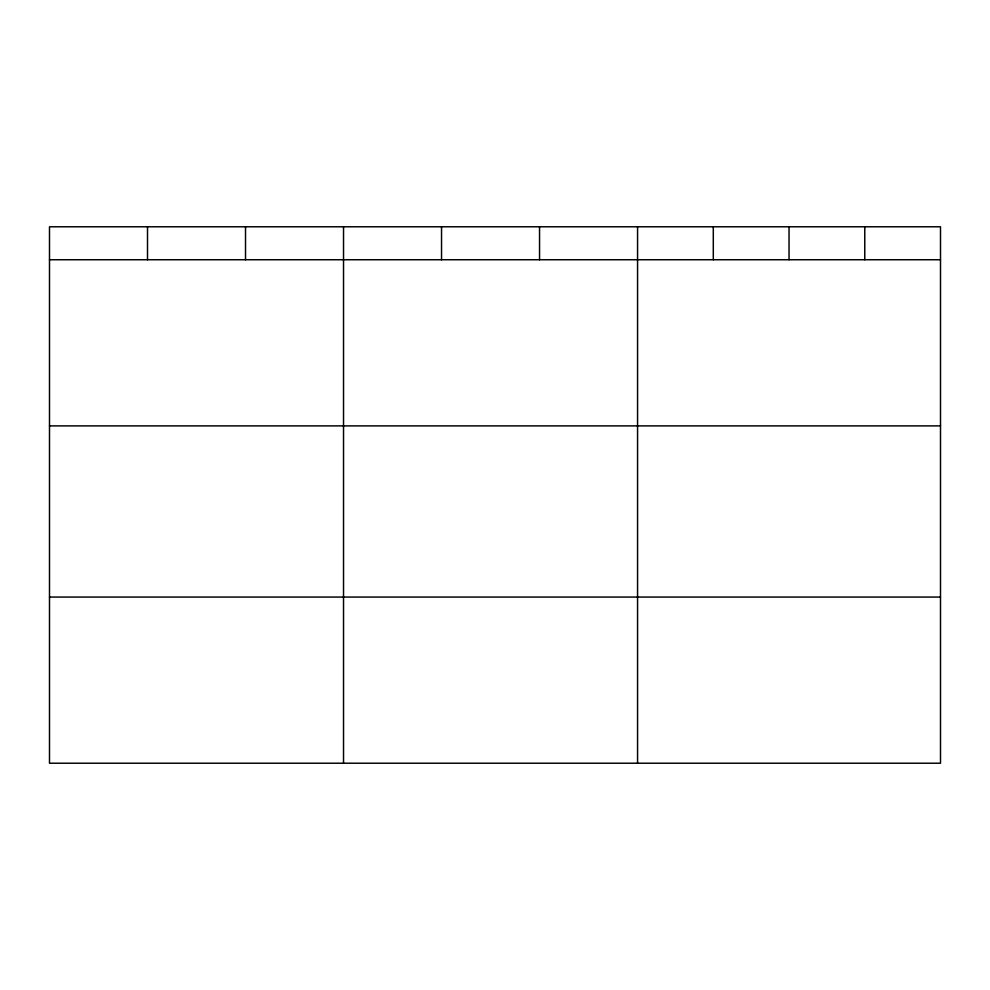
<?xml version="1.0" encoding="UTF-8"?>
<svg xmlns="http://www.w3.org/2000/svg" width="990" height="990" viewBox="0 0 990 990"><rect width="100%" height="100%" fill="white"/><g stroke="black" fill="none" stroke-linecap="round" stroke-linejoin="round"><path stroke-width="1.49" d="M940.5 425.886L940.5 226.784L49.5 226.784L49.5 763.216L940.5 763.216L940.5 425.886L49.5 425.886M49.5 259.739L940.5 259.739M49.5 597.069L940.5 597.069M864.765 226.784L864.765 259.739M789.03 226.784L789.03 259.739M713.295 226.784L713.295 259.739M637.56 226.784L637.56 763.216M539.55 226.784L539.55 259.739M441.54 226.784L441.54 259.739M343.53 226.784L343.53 763.216M245.52 226.784L245.52 259.739M147.51 226.784L147.51 259.739"/></g></svg>
